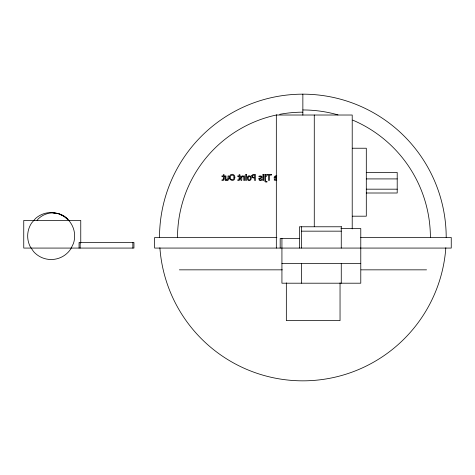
<?xml version="1.0" encoding="UTF-8"?>
<svg xmlns="http://www.w3.org/2000/svg" width="475" height="475" viewBox="0 0 475 475"><rect width="100%" height="100%" fill="white"/><g stroke="black" fill="none" stroke-linecap="round" stroke-linejoin="round"><path stroke-width="0.71" d="M37.05 220.453L38.16 219.005A20.852 20.852 0 0 1 67.646 219.005L68.756 220.453A23.495 23.495 0 0 1 73.447 243.473L70.757 248.989A23.495 23.495 0 0 1 33.571 251.596L30.139 246.513A23.495 23.495 0 0 1 31.57 223.06L35.595 218.429A23.495 23.495 0 0 1 52.594 212.574L58.615 213.744L64.125 216.428L68.756 220.453M276.777 180.399L274.277 180.167L274.277 179.342L276.45 179.782A1.253 1.253 0 0 0 276.705 179.651M352.313 148.23L366.302 148.23L366.302 216.19L352.313 216.19M366.302 172.473L397.207 172.473L397.207 193.004L366.302 193.004M276.723 177.686L274.93 177.686L275.34 176.629L276.563 176.522M276.693 178.268L274.194 178.268C273.82 176.718 275.34 175.227 276.848 175.97M366.302 178.909L397.207 178.909M366.302 189.181L397.207 189.181M341.507 226.777L299.452 226.777L299.452 248.027M340.949 228.552L360.78 228.552L360.78 283.201L281.93 283.201L281.93 238.385M301.453 231.159L341.264 231.159M276.889 237.5L154.642 237.5L154.642 248.075L360.78 248.075M360.721 237.5L451.25 237.5L451.25 248.075L361.036 248.075M299.731 238.385L280.179 238.385L280.179 248.075M281.93 263.5L360.78 263.5M179.372 269.842L282.328 269.842M361.071 269.842L426.55 269.842M52.903 212.895L58.3 213.607L63.329 215.692L67.646 219.005M352.213 228.902L352.213 115.021L276.325 115.021L276.325 248.075M341.264 226.777L341.264 248.063M341.264 263.5L341.264 283.201M340.041 282.874L340.041 320.637L286.336 320.637L286.336 282.874M314.272 115.021L314.272 226.64M446.197 237.5A143.337 143.337 0 0 0 302.86 94.163L302.86 115.14M301.453 226.777L301.453 248.063M301.453 263.5L301.453 283.201M132.852 242.529L132.852 248.075M80.762 242.986L80.762 220.453L23.75 220.453L23.75 248.075L133.95 248.075L133.95 242.529L79.058 242.529L79.058 248.075M80.156 242.529L80.156 248.075M302.86 109.962A127.538 127.538 0 0 1 337.992 114.897M352.693 120.104A127.538 127.538 0 0 1 430.392 237.5M445.829 247.754A143.337 143.337 0 0 1 302.86 380.837A143.337 143.337 0 0 1 159.885 247.754M159.517 237.5A143.337 143.337 0 0 1 302.86 94.163M177.525 237.5A125.329 125.329 0 0 1 276.765 114.914M279.627 114.344A125.329 125.329 0 0 1 302.86 112.171M223.297 178.707C223.909 180.5 221.487 179.075 221.896 180.405C224.283 181.367 224.485 178.06 224.058 176.563L224.568 176.563L224.568 175.928L224.058 175.928L224.058 174.634L223.297 174.634L223.297 175.928L221.896 175.928L221.896 176.563L223.297 176.563L223.297 178.707M239.127 178.707C239.744 180.518 237.245 179.069 237.726 180.405C240.112 181.367 240.314 178.06 239.887 176.563L240.398 176.563L240.398 175.928L239.887 175.928L239.887 174.634L239.127 174.634L239.127 175.928L237.726 175.928L237.726 176.563L239.127 176.563L239.127 178.707M227.994 178.499L227.4 179.829A1.324 1.324 0 0 1 226.539 179.687L225.963 179.301L225.963 175.928L225.203 175.928L225.203 180.447L225.963 180.447L225.963 179.942C228.445 182.216 229.74 177.739 228.754 175.928L227.994 175.928L227.994 178.499M241.787 177.294L241.757 180.447L240.997 180.447C240.023 178.642 241.3 174.159 243.788 176.433L243.788 175.928L244.548 175.928L244.548 180.447L243.788 180.447L243.788 177.074L243.2 176.682A1.294 1.294 0 0 0 242.357 176.552L241.787 177.294M234.027 177.436C234.614 180.53 229.781 180.536 230.369 177.436C229.775 174.337 234.62 174.331 234.027 177.436M247.255 177.656L247.772 179.948A1.781 1.781 0 0 0 248.799 180.53C251.061 181.052 251.964 177.893 250.699 176.433A1.799 1.799 0 0 0 249.666 175.845L248.799 175.845A1.781 1.781 0 0 0 247.772 176.427L247.255 177.656M234.858 177.436C235.083 182.934 227.014 179.936 229.953 175.56A2.31 2.31 0 0 1 231.093 174.515C233.023 173.607 235.131 175.4 234.858 177.436M252.498 175.97L253.033 177.329L254.636 177.519L254.636 175.115L253.347 175.168L252.498 175.97M251.685 175.78L252.166 177.579L254.636 178.202L254.636 180.447L255.437 180.447L255.437 174.426L252.664 174.634L251.685 175.78M248.087 177.424L248.324 179.485A1.027 1.027 0 0 0 248.953 179.888L249.512 179.888A1.027 1.027 0 0 0 250.147 179.479L250.467 178.19L250.147 176.884A1.027 1.027 0 0 0 249.512 176.486L248.953 176.486A1.021 1.021 0 0 0 248.324 176.884L248.087 177.424M258.857 178.695L259.243 180.144A1.722 1.722 0 0 0 260.134 180.53L262.058 180.173C262.533 178.238 260.377 180.898 259.629 179.562L259.718 178.838L261.802 177.959L262.01 176.908L261.042 175.916L258.958 176.148C258.489 177.965 260.538 175.542 261.197 176.819L261.108 177.519L258.857 178.695M266.873 181.426C264.314 181.86 266.03 177.751 265.531 176.563L266.344 176.563L266.344 175.928L264.771 175.928L264.872 181.254A1.265 1.265 0 0 0 265.412 181.925L266.914 182.103L266.914 181.426M246.477 174.384L245.611 174.384L245.611 175.174L246.477 175.174L246.477 174.384M263.708 174.384L262.841 174.384L262.841 175.174L263.708 175.174L263.708 174.384M265.632 174.384L264.765 174.384L264.765 175.174L265.632 175.174L265.632 174.384M271.391 174.426L266.546 174.426L266.546 175.138L268.571 175.138L268.571 180.447L269.367 180.447L269.367 175.138L271.391 175.138L271.391 174.426M246.424 175.928L245.664 175.928L245.664 180.447L246.424 180.447L246.424 175.928M263.655 175.928L262.895 175.928L262.895 180.447L263.655 180.447L263.655 175.928"/></g></svg>
